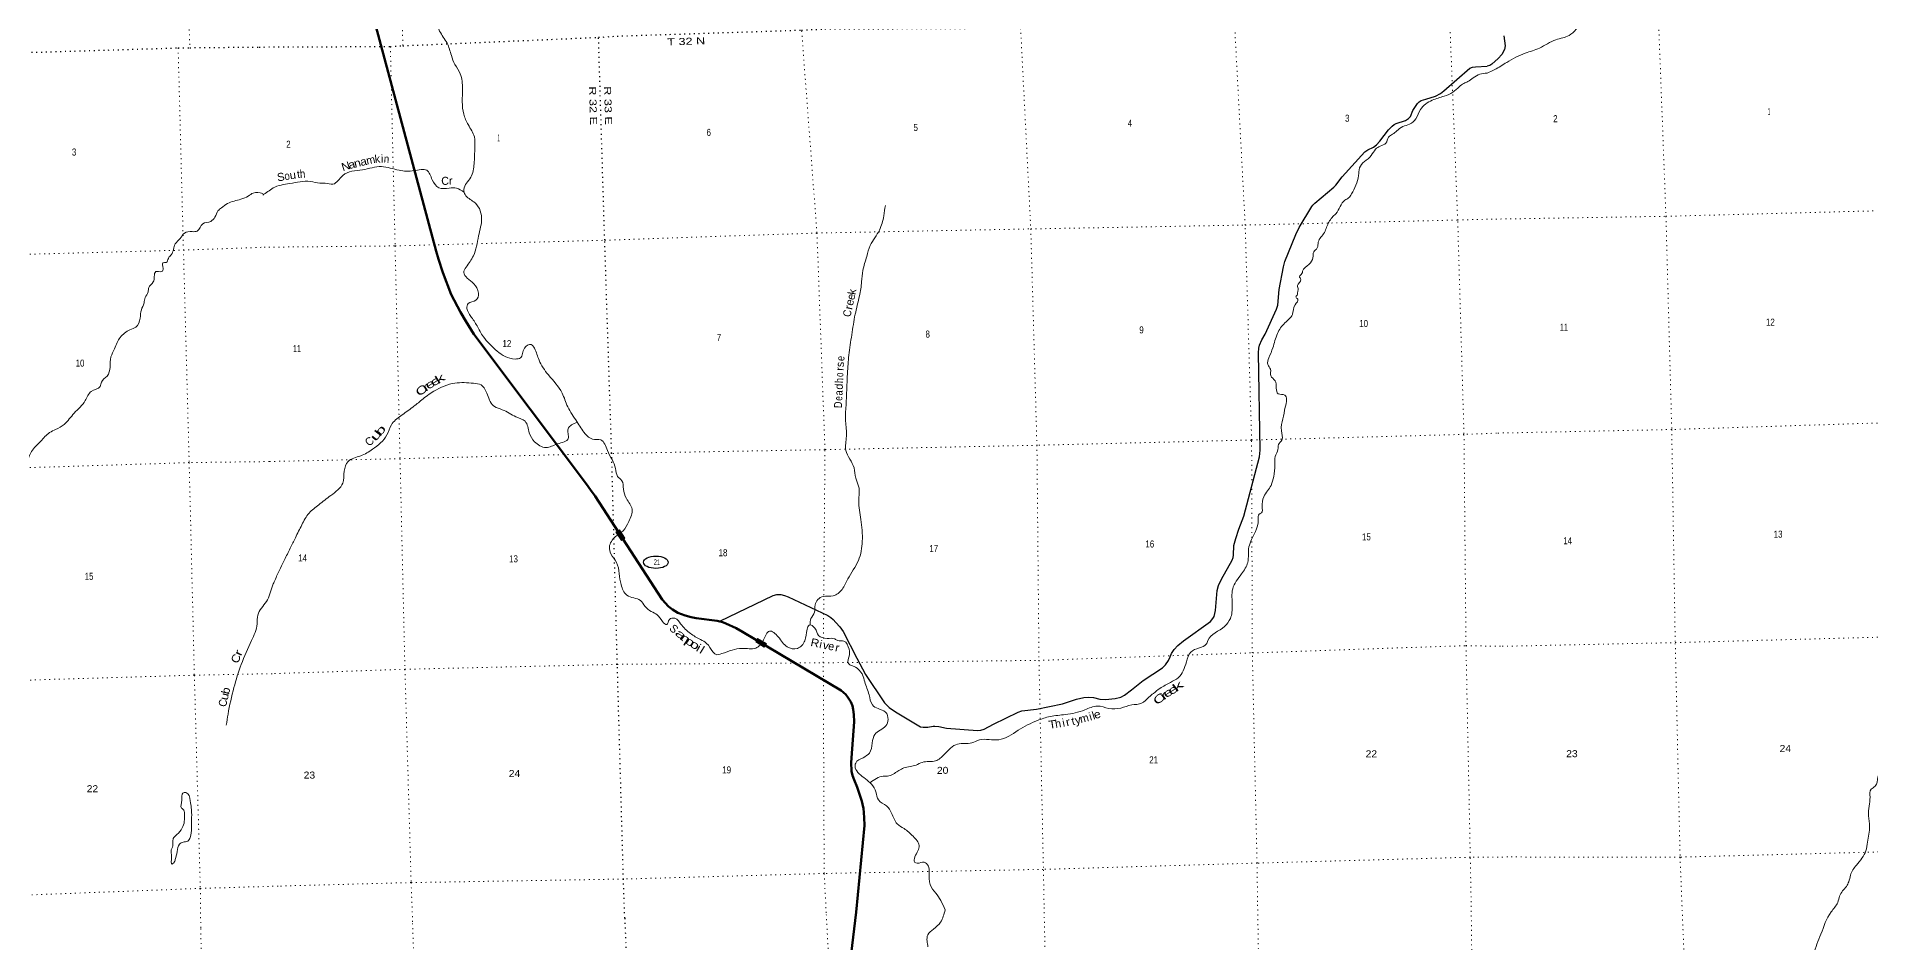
# Model space of a CAD drawing. Header units: feet. Extents: x 489137 to 739700, y 189004 to 379547.
# Drawn here: x 546440 to 592272, y 281920 to 304563 of the extents above; entities that cross this region are included whole.
import ezdxf
from ezdxf.enums import TextEntityAlignment as Align

# ---------------------------------------------------------------- set-up
doc = ezdxf.new("R2010")
doc.units = ezdxf.units.FT
doc.header["$LTSCALE"] = 80
doc.linetypes.add('DOTTED', pattern=[1.5, 0.3, -1.2])
for name, color, linetype, lineweight in [('17', 7, 'Continuous', 25), ('23', 7, 'Continuous', 70), ('29', 7, 'Continuous', 25), ('39', 7, 'Continuous', 13), ('59', 7, 'Continuous', 13), ('6', 7, 'DOTTED', 25), ('7', 7, 'DOTTED', 13)]:
    doc.layers.add(name, color=color, linetype=linetype, lineweight=lineweight)
doc.layers.add('41', color=7, linetype='Continuous')

msp = doc.modelspace()

# ---------------------------------------------------------------- linework, layer by layer
at = {"layer": '17'}
msp.add_ellipse((561916.85, 291422.3), major_axis=(309.24, -1), ratio=0.500121, dxfattribs=at)
at = {"layer": '23'}
for points in [[(553224.16, 311143.52), (556423.85, 299203.74), (556483.44, 299003.22), (556591.62, 298667.33), (556802.62, 298116.57), (557031.96, 297675.97), (557169.56, 297446.49), (557370.45, 297128.87), (560183.44, 293372.81), (560285.92, 293229.98), (560396.83, 293073.23), (562074.55, 290487.94), (562230.22, 290316.19), (562336.65, 290238.46), (562465.08, 290160.43), (562651.55, 290088.7), (562795.33, 290045.69), (562841.18, 290037.46), (562921.44, 290024.99), (563451.73, 289953.9), (563511.83, 289944.15), (563557.47, 289932.24), (563607.07, 289916.35), (563662.25, 289894.24), (563922.26, 289774.16), (564081.94, 289685.41), (566546, 288213.68), (566662.04, 288118.05), (566726.17, 288030.44), (566790.47, 287929.88), (566828.14, 287829), (566850.1, 287737.11), (566865.86, 287615.79), (566870.51, 287434.05), (566823.57, 286757)], [(566823.57, 286757), (566799.77, 286413.8), (566809.22, 286201.88), (566834.06, 286087.14), (566871.29, 285983.24), (566944.57, 285799.24), (567066.38, 285452.84), (567097.81, 285300.02), (567103.33, 285269.92), (567127.31, 285042.2), (567130.5, 284838.2), (566920.42, 282672.96)], [(566920.42, 282672.96), (566507.65, 279194.91), (566488.67, 279094.48), (566477.62, 279039.28), (566443.51, 278928.87), (566345.82, 278681.02), (564683.45, 275195.22)]]:
    msp.add_lwpolyline(points, dxfattribs=at)
at = {"layer": '29'}
for points in [[(583109.47, 304584.48), (583145.39, 304333.9), (583130.59, 304238.72), (583060.86, 304119.69), (582966.51, 304017.07), (582814.74, 303873.4), (582759.36, 303838.51), (582693.87, 303827.52)], [(566942.88, 289026.08), (567157.56, 288618.8), (567634.74, 287910.32), (567746.78, 287792.66), (567910.26, 287679.6), (568489.25, 287328.82), (568534.37, 287308.3), (568594.33, 287300.47), (568714.86, 287300.09), (568846.13, 287320.61), (568889.15, 287326.22), (568991.75, 287314.45), (569178.18, 287273.22), (569952.03, 287211.94), (570037.77, 287224.15), (570119.81, 287252.88), (570359.47, 287378.27), (570973.04, 287675.66), (571063.27, 287705.55), (571430.76, 287746.3), (572076.67, 287879.18), (572427.71, 287998.43), (572615.91, 288043.03), (572730.52, 288050.5), (572853.83, 288043.03), (573011.47, 287999.42), (573153.28, 287989.67), (573399.24, 288016.2), (573534.78, 288051.24), (573629.12, 288100.5), (573808.53, 288228.96), (574094.54, 288462.42), (574578.75, 288779.84), (574658.73, 288858.63), (574730.53, 288964.55), (574771.15, 289055.7), (574808.46, 289136.95), (574871.5, 289238.49), (574964.34, 289338.08), (575109.08, 289457.25), (575778, 289939.46), (575840.14, 290013.31), (575868.85, 290062.57), (575904.3, 290213.37), (575942.94, 290712.19), (575981.66, 290840.42), (576051.01, 290997.98), (576324.05, 291473.4), (576346.74, 291542.33), (576356.99, 291601.84), (576365.17, 291843.12), (576410.32, 292012.32), (576486.97, 292246.09), (576611.04, 292576.47), (577003.74, 294062.14), (577021.53, 294220.67), (576978.46, 296656.51), (576990.76, 296775.88), (577008.08, 296848.54), (577062.55, 296983.17), (577146.49, 297122.59), (577431.73, 297746.65), (577459.03, 297852.7), (577494.03, 298240.51), (577601.12, 298804.72), (577640.94, 298945.24), (577909.32, 299619.53), (577997.82, 299794.92), (578310.87, 300314.4), (578340.35, 300347.01), (578391.62, 300396.27), (578860.6, 300799.21), (578911.55, 300852.92), (579073.8, 301060.04), (579639.2, 301684.26), (579686.83, 301719.02), (579713.5, 301735.44), (579850.88, 301801.82), (579926.8, 301858.59), (580011.96, 301947.01), (580225.08, 302230.04), (580322.65, 302326.53), (580370.85, 302364.5), (580420.45, 302389.77), (580650.44, 302469.21), (580730.8, 302517.4), (580761.26, 302547.22), (580776.95, 302569.74), (580835.42, 302713.56), (580949.92, 302894.51), (580993.33, 302936.08), (581046.65, 302964.82), (581161.64, 302999.97), (581399.72, 303077.49), (581526.59, 303141.32), (581611.36, 303205.14), (582261.79, 303773.89), (582326.49, 303798.08), (582403.08, 303805.86), (582693.87, 303827.52)], [(563516, 289952.84), (564847.9, 290594.43), (564938.92, 290614.68), (565041.47, 290614.68), (565135.82, 290590.05), (565223.74, 290556.6), (566215.14, 290092.4), (566292.6, 290044.12), (566345.93, 289990.76), (566413.72, 289913.21), (566514.11, 289806.04), (566594.29, 289687.4), (566942.88, 289026.08)]]:
    msp.add_lwpolyline(points, dxfattribs=at)
at = {"layer": '39'}
for points in [[(556399.85, 305075.66), (556510.87, 304703.89), (556697.41, 304401.95), (556805.35, 304094.74), (556895.86, 303865.99), (557028.83, 303631.86), (557083.38, 303259.19), (557113.99, 302623.66), (557225.21, 302362.94), (557379.54, 302056.46), (557391.95, 301792.15), (557374.42, 301386.05), (557289.19, 301047.52), (557120.64, 300746.04), (557151.06, 300613.26), (557365.87, 300432.91), (557505.84, 300263.5), (557560.11, 300030.14), (557484.78, 299580.72), (557355.78, 299082), (557172.78, 298800.48), (557114.43, 298668.32), (557203.51, 298526.37), (557363.19, 298385.53), (557484.09, 298149.19), (557420.42, 297972.53), (557224.08, 297888.67), (557195.78, 297769.1), (557291.85, 297570.72), (557447.04, 297334.92), (557605.41, 297059.85), (557759.57, 296882.25), (557947.68, 296702.77), (558398.84, 296503.94), (558533.54, 296532.32), (558634.41, 296778.21), (558796.4, 296865.57), (558880.65, 296772), (558996.46, 296477.03), (559230.52, 296107.19), (559574.92, 295652.28), (559713.68, 295311.22), (559943.77, 294937.29), (560148.46, 294635.63), (560334.26, 294501.27), (560540.36, 294482.31), (560704.11, 294216.36), (560909.27, 293763.28), (560960.87, 293570.27), (561067.61, 293458.88), (561105.28, 293253.53), (561181.77, 293018.51), (561323.37, 292750.18), (561239.7, 292439.95), (561102.22, 292211.64), (560906.95, 292063.19), (560755.92, 291800.35), (560792.96, 291633.35), (560935.68, 291419.56), (560998.82, 291137.89), (561047.74, 290862.05), (561191.29, 290597.79), (561365.91, 290529.88), (561530.35, 290467.86), (561645.79, 290318.25), (561801.2, 290191.49), (561951.88, 290107.04), (562083.72, 289941.54), (562187.85, 289866.46), (562256.39, 289992.72), (562393.11, 290021.12), (562536.56, 289886.09), (562780.66, 289641.59), (563031.31, 289490.08), (563186.22, 289393.59), (563338.96, 289184), (563406.58, 289120.45), (563567.71, 289137.13), (564071.95, 289268.24), (564412, 289278.11), (564608.21, 289479.08), (564756.85, 289701.03), (564975.09, 289557.08), (565199.09, 289308.23), (565453.99, 289265.81), (565640.44, 289460.56), (565696.24, 289748.15), (565749.01, 289851.96), (565893.51, 289775.49), (565981.24, 289593.14), (566196.4, 289513.75)], [(582693.98, 303653.12), (582885.54, 303739.33), (583184.2, 303920.22), (583647.36, 304149.49), (584001.85, 304277.17), (584414.97, 304487.06), (584741.73, 304591.85), (585070.69, 304941.16), (585178.75, 305052.78)], [(582693.98, 303653.12), (582512.18, 303625.93), (582346.23, 303534.48), (582208.58, 303439.43), (582108.46, 303393.43), (581996.81, 303312.92), (581839.72, 303173.15), (581619.41, 303074.78), (581323.34, 302974.47), (581029.74, 302740.41), (580912.5, 302508.39), (580757.29, 302376.72), (580586.81, 302315.48), (580433.26, 302206.04), (580331.65, 302127.72), (580229.98, 302053.43), (580163.89, 301900.95), (580019.83, 301828.01), (579907.83, 301749.95), (579795.71, 301591.04), (579504.27, 301280.79), (579483.21, 301088.65), (579410.51, 300847.23), (579305.15, 300629.53), (579232.08, 300533.48), (579140.22, 300475.5), (578911.76, 300136.73), (578818.52, 300040.36), (578683.23, 299802), (578626.99, 299663.81), (578473.51, 299427.18), (578447.69, 299279.38), (578360.54, 299181.09), (578338.69, 299037.39), (578240.56, 298870.28), (578081.92, 298702.22), (578066.81, 298639.39), (578003.4, 298569.74), (578038.98, 298491.56), (577954.74, 298338.8), (577974.45, 298244.21), (577955.57, 298165.17), (577954.35, 298116.7), (577912.96, 298057.49), (577960.31, 297999.68), (577896, 297861.37), (577825.39, 297615.95), (577641.22, 297405.08), (577451.87, 297141.64), (577338.74, 296782.48), (577239.92, 296534.59), (577212.42, 296366.58), (577278.95, 296246.48), (577287.69, 296083.07), (577392.58, 295961.57), (577474.6, 295635.77), (577634.5, 295603.97), (577649.53, 295303.36), (577589.83, 295007.64), (577552.35, 294710.24), (577562.21, 294478.21), (577479.36, 294363.83), (577465.18, 294244.48), (577397.47, 294067.76), (577386.83, 293855.59), (577359.37, 293562.39), (577292.32, 293345.29), (577205.83, 293206.63), (577113.42, 293059.8), (577071.18, 292806.75), (577053.43, 292659.08), (576995.5, 292623.84), (576973.58, 292484.18), (576903.7, 292194.35), (576808.12, 291994.97), (576738.62, 291804.09), (576710.64, 291420.02), (576553.99, 291130.84), (576334.15, 290757.89), (576324.92, 290337.77), (576275.7, 290017.99), (576133.69, 289819.9), (575713.81, 289465.99), (575673.01, 289370.45), (575500.98, 289280.92), (575288.87, 289174.6), (575177.85, 288932.58), (574972.56, 288533.61), (574780.76, 288419.53), (574514.95, 288265.93), (574353.53, 288144.26)], [(609058.12, 302423.14), (608745.3, 302326.76), (608097.27, 301889.01), (607776.42, 301790.43), (607505.02, 301735.45), (607245.1, 301539.32), (606820.75, 301628.18), (606272.87, 301980.78), (605530.47, 302274.19), (605179.55, 302417.33), (604625.67, 302767.77), (604491.2, 302815.07), (604346.58, 302696.45), (603936.43, 302531.07), (603633.88, 302679.42), (603190.41, 302891.06), (602648.71, 302987.22), (601997.32, 302856.49), (601501.55, 302891.11), (600815.97, 303173.75), (600322.63, 303107.41), (599779.51, 302759.05), (599473.08, 302480.99), (599266.02, 302187.12), (598912.06, 302037.24), (598621.67, 301848.46), (598549.56, 301487.1), (598528.47, 301272.44), (598571.43, 301166.38), (598480.72, 300990.46), (598400.46, 300548.09), (598021.1, 299775.31), (597885.53, 299448.8), (597738.92, 299412.97), (597498.49, 299330.45), (597253.43, 299104.37), (597253.94, 298831.63), (597177.05, 298585.32), (596772.95, 297917.01), (596553.8, 297705.69), (596320.61, 297322.3), (595893.87, 296671.64), (595710.25, 296242.96), (595588.14, 295945.06), (595430, 295717.02), (595260.28, 295466.47), (595041.22, 295083.42), (595023.34, 294735.49), (594859.63, 294487.1), (594499.29, 294098.66), (594084.32, 293797.8), (593714.77, 293540.46), (593342.03, 293163.84), (593028.08, 292610.82), (592877.43, 291904.12), (592783.31, 291366.46), (592737.04, 291106.75), (592628.71, 290655.63), (592619.34, 290289.71), (592619.53, 289946.24), (592584.06, 289741.33), (592604.3, 289572.1), (592649.62, 289451.96), (592642.97, 289308.35), (592698.6, 289095.52), (592737.08, 288672.15), (592824.74, 288051.96), (592893.26, 287639.41), (592866.74, 287230.66), (592737.96, 286874.01), (592619.03, 286695.39), (592565.42, 286405.19), (592462.78, 286053.21), (592391.56, 285823.2), (592292.36, 285748.09), (592264.77, 285551.45), (592242, 285322.6), (592227.5, 285085.87), (592254.16, 284817.79), (592202.97, 284426.63), (592163.81, 284207.49), (591925.95, 283850.25), (591776.37, 283602.21), (591733.97, 283433.5), (591676.28, 283317.03)], [(552089.3, 300602.07), (552219.01, 300688.92), (552348.66, 300779.8), (552768.48, 300891.41), (553280.1, 300941.88), (553514.77, 300903.19), (553651.99, 300901.31), (553846.12, 300874.09), (554088.68, 301091.93), (554582.67, 301232.98), (555057.45, 301315.18), (555498.78, 301223.2), (555872.19, 301212.94), (556192.83, 301222.04), (556327.85, 300985.92), (556492.52, 300786.61), (556752.98, 300774.56), (556936.53, 300777.46), (557117.22, 300674.98)], [(552090.59, 300644.28), (551849.82, 300652.62), (551730.28, 300579), (551546.18, 300499.77), (551209.2, 300388.56), (551056.08, 300281.78), (550970.94, 300206.96), (550895.81, 300051.53), (550789.21, 299943.85), (550594.48, 299886.6), (550451.32, 299701.23), (550330.34, 299688.2), (550131.08, 299651.06), (550027.23, 299513.13), (549905, 299382.84), (549804.33, 299111.58), (549731.7, 299020.89), (549679.56, 298918.56), (549594.89, 298908.44), (549602.26, 298769.14), (549565.7, 298691.45), (549416.14, 298689.87), (549380.7, 298565.71), (549355.64, 298429.68), (549241.73, 298289.48), (549226.16, 298179.96), (549152.71, 298038.72), (549123.56, 297904.61), (549056.85, 297735.23), (549027.52, 297524.31), (548919.64, 297301.38), (548769.64, 297233.08), (548527.58, 297041.29), (548451.73, 296916.16), (548388.77, 296759), (548296.61, 296554.64), (548276.43, 296299.47), (548198.89, 296075.26), (548058.91, 295926.35), (548023.08, 295818.35), (547805.7, 295693.85), (547655.52, 295463.85), (547377.97, 295149.91), (547125.91, 294868.94), (546912.66, 294740.5), (546762.82, 294666.14), (546541.64, 294446.55), (546309.16, 294192.32), (546198.87, 293900.61), (546078.86, 293592.5), (545936.54, 293287.89), (545859.06, 293061.66), (545764.15, 292887.56), (545638.51, 292730.91), (545428.3, 292560.09), (545252.68, 292295.11), (545287.09, 292124.13), (545211.09, 291920.16), (545067.86, 291484.15), (545005.39, 291221.89), (544901.69, 290993), (544820.36, 290673.7), (544681.28, 290063.95), (544531.89, 289716.72), (544335.53, 289473.47), (544056.82, 289208.02), (543820.64, 288939.56), (543662.48, 288705.32), (543452.03, 288544.6), (543193.13, 288295.8), (542985.71, 288092.71), (542958.82, 288054.64)], [(567652.61, 300344.79), (567612.55, 300081.68), (567507.39, 299728.7), (567275.72, 299339.41), (567187.35, 299069.48), (567092.27, 298716.66), (567060.54, 298437.53), (567005.9, 298079.29), (566898.43, 297621.29), (566814.04, 297109.13), (566739.7, 296599.15), (566706.79, 296146.36), (566669.6, 295340.17), (566657.85, 294950.3), (566680.22, 294571.07), (566665.82, 294219.53), (566870.72, 293782.6), (566911.27, 293524.8), (566985.21, 293322.04), (566989.17, 292958.67), (567041.24, 292491.07), (567076.38, 291948.49), (566979.42, 291464.41), (566714.63, 291003.92), (566571.63, 290743.23), (566350.33, 290582.25), (566096.36, 290568.15), (565896.09, 290355.01), (565880.92, 290173.05), (565792.78, 290012.15), (565776.12, 289864.66)], [(559952.91, 294923.96), (559722.77, 294758.14), (559720.69, 294638.98), (559726.75, 294515.92), (559456.61, 294380.42), (559169.61, 294289.07), (558882.72, 294435.97), (558753.99, 294658.06), (558648.36, 294947.14), (558418.55, 295058.6), (558076.68, 295236.95), (557883.77, 295312.65), (557705.4, 295608.66), (557550.04, 295854.55), (557361.7, 295898.02), (556891.58, 295900.7), (556368.32, 295698.62), (556063.24, 295479.78), (555840.26, 295298.59), (555541.19, 295081.87), (555306.8, 294858.09), (555193.89, 294607.97), (554834.65, 294246.95), (554538.73, 294084.79), (554222.3, 293942.5), (554127.38, 293702.76), (554092.01, 293399.34), (553794.41, 293093.8), (553491.6, 292858.85), (553248.85, 292653.12), (553068.06, 292359.52), (552905.92, 292035.93), (552775.1, 291771.39), (552636.6, 291482.5), (552437.57, 291071.51), (552377.26, 290935.28), (552332.8, 290832.41)], [(552332.8, 290832.41), (552180.67, 290440.83), (551968.4, 290102.19), (551949.42, 289881.41), (551811.81, 289463.72), (551553.14, 288867.26), (551370.9, 288286.79), (551223.02, 287622.26), (551178.93, 287352.36)], [(566196.4, 289513.75), (566386.2, 289504.63), (566465.19, 289465.06), (566614.69, 289451.04), (566745.49, 289245.4), (566746.37, 289072.17), (566722.87, 288906.24), (566829.04, 288829.17), (566909, 288796.72), (567035.13, 288684.55), (567081.85, 288609.77), (567138.23, 288430.23), (567246.43, 288106.87), (567329.21, 287857.81), (567469.97, 287763.12), (567657.03, 287675.21), (567720.62, 287488.44), (567662.64, 287334.08), (567389.76, 287119.79), (567324.73, 286902.72), (567254.18, 286653.26), (567094.71, 286535.66), (566911.3, 286401.53), (566901.09, 286286.28), (567000.39, 286136.42), (567303.32, 285872.66), (567415.46, 285678.58), (567479.25, 285479.7), (567683.47, 285329.47), (567807.47, 285149.71), (567951.13, 284879.4), (568120.49, 284762.95), (568345.58, 284570.65), (568498.62, 284342.89), (568390.38, 284054.47), (568386.55, 283919.13), (568447.42, 283897.89), (568624.55, 283922.89), (568729.04, 283825.6), (568749.75, 283670.46), (568772.98, 283361.91), (568911.67, 283148.06), (569037.72, 282966.31), (569149.05, 282732.55)], [(574353.53, 288144.26), (574240.12, 288047.58), (574059, 287897.33), (573811.54, 287855.06), (573536.4, 287778.04), (573240, 287767.3), (572950.51, 287827.35), (572639.37, 287731.58), (572155.07, 287614.91), (571772.57, 287564.46), (571453.42, 287464.53), (570973.23, 287220.73), (570486.88, 286982.88), (570004.75, 286979.32), (569814.26, 286907.66), (569459.67, 286877.84), (569125.06, 286614.12), (568909.75, 286457.28), (568575.46, 286419.7), (568419.19, 286352.63), (568274.5, 286318.04), (568113.74, 286279.16), (567877.89, 286144.2), (567743.78, 286079.49), (567598.62, 286073.17), (567432.07, 286018.04), (567271.05, 285910.69)], [(549846.57, 284428.97), (549853.84, 284512.8), (549942.45, 284611.96), (550079.97, 284779.01), (550130.76, 284937.89), (550131.37, 285166.32), (550117.85, 285224.61), (550062.09, 285273.8), (550071.55, 285470.09), (550095.55, 285650.57), (550170.06, 285662.47), (550280.1, 285456.93), (550314.52, 285116.16), (550306.56, 284772.34), (550277.81, 284537.18), (550215.13, 284452.79), (550098.52, 284425.72), (550008.76, 284375.05), (549948.54, 284187.63), (549904.78, 283988.49), (549866.3, 283906.71), (549828.59, 283877.5), (549812.17, 284057), (549803.98, 284230.64), (549834.67, 284300.1), (549846.57, 284428.97)], [(591676.28, 283317.03), (591505.44, 283076.36), (591458.05, 282915.87), (591293.05, 282682.4), (591037.38, 282123.98), (590855.23, 281623.56), (590760.13, 281106.65), (590625.56, 280756.62), (590403.38, 280027.18), (590335.03, 279375.47), (590123.28, 278947.18), (590056.28, 278650.98), (590052.96, 278079.31), (589973, 277615.21), (589988.4, 277120.66), (589889.37, 276597.62), (589910.13, 276139.53), (589810.38, 275761.9), (589471.44, 275234.18), (589056.45, 274781.73), (588610.63, 274573.08), (588216.25, 274203.84), (587827.73, 273951.87), (587274.98, 273745.17), (586798.53, 273663.16), (586237.7, 273670.41), (585757.13, 273806.46), (585338.68, 273856.88), (585067.6, 274007.12), (584811.06, 273921.32), (584657.12, 273849.65), (584546.31, 273736.4), (584346.1, 273871.86), (583995.37, 273860.98), (583703.87, 273810.86), (583602.83, 273821.01), (583548.93, 273898.73), (583478.2, 273860.03)], [(569149.05, 282732.55), (569031.05, 282424.79), (568854.07, 282248.63), (568714.5, 282107.76), (568694.39, 281949.8), (568718.23, 281809.14)]]:
    msp.add_spline(points, degree=3, dxfattribs=at)
at = {"layer": '59'}
for p, q in [((561030.6, 292098.82), (561030.93, 292099.04)), ((564545.56, 289408.02), (564545.77, 289408.35))]:
    msp.add_line(p, q, dxfattribs=at)
for points in [[(561005.21, 292232), (561143.47, 292023.71), (561055.99, 291965.64), (560917.73, 292173.93)], [(560928.81, 292171.68), (561002.96, 292220.91), (561132.38, 292025.95), (561058.23, 291976.72)], [(564466.81, 289518.38), (564679.5, 289386.98), (564624.31, 289297.65), (564411.63, 289429.05)], [(564422.63, 289431.65), (564469.41, 289507.36), (564668.49, 289384.37), (564621.7, 289308.65)]]:
    msp.add_lwpolyline(points, close=True, dxfattribs=at)
at = {"layer": '6'}
for points in [[(551999.37, 304304.11), (555280.46, 304319.03), (555592.89, 304336.07), (560483.93, 304546.47), (560947.44, 304578.01), (565559.05, 304727.47), (566143.68, 304754.86), (571033.77, 304777.48), (571550.15, 304783.6), (576369.93, 304910.1), (576892.2, 304926.41), (581756.73, 305031.4), (582230.56, 305048.97), (582659.94, 305056.86)], [(561139.63, 282526.84), (561106.27, 283493.37), (560953.37, 288869.76), (560812.24, 294143.36), (560637.91, 299472.96), (560483.93, 304546.47)], [(521342.48, 303537.27), (523468.42, 303594.58), (523698.51, 303610.24), (528785.33, 303738.9), (528960.59, 303748.52), (534006.77, 303868.88), (534364.15, 303887.6), (539353.01, 303995.76), (539650.07, 304000.9), (544660.82, 304123.73), (544990.16, 304131.67), (549975.98, 304282.2), (550269, 304287.24), (551999.37, 304304.11)], [(561139.63, 282526.84), (561302.08, 278171), (561389.92, 272853.05), (561507.58, 267552.02), (561662.82, 262124.81), (561816.19, 256846.91), (561961.55, 251566.78), (562082.41, 246298.12), (562255.89, 241022.76), (562279.65, 236584.67)]]:
    msp.add_lwpolyline(points, dxfattribs=at)
at = {"layer": '7'}
for points in [[(549656.81, 328229.63), (549761.45, 325620.1), (549896.64, 320299.21), (549991.41, 314977.35), (550080.08, 309657.37), (550269, 304287.24)], [(555092.58, 328364.48), (555138.81, 325585.66), (555219.99, 320276.79), (555317.58, 314952.03), (555449.19, 309643.95), (555592.89, 304336.07)], [(576956.95, 282930.24), (576943.14, 283900.64), (576824.53, 289154.4), (576807.73, 294474.38), (576646.72, 299852.66), (576380.09, 304906.22)], [(581756.73, 305031.4), (581959.45, 299938.47), (582115.46, 294618.67), (582165.92, 289337.58), (582273.32, 284029.13), (582292.13, 283068.85)], [(586969.11, 305214.83), (587163.68, 300071.47), (587308.21, 294741.04), (587396.55, 289395.13), (587517.19, 284049.98), (587549.7, 283206.69)], [(566106.19, 289518.39), (566142.99, 294237.53), (565943, 299655.57), (565559.05, 304727.47)], [(571033.77, 304777.48), (571287.77, 299756.02), (571441.17, 294349.36), (571493.26, 288969.37), (571603.6, 283727.59), (571620.08, 282792.87)], [(549975.98, 304282.2), (550108.55, 299240.19), (550251.96, 293913.44), (550380.94, 288598.46), (550530.51, 283267.82), (550541.04, 282262.71)], [(555280.46, 304319.03), (555398.72, 299331.78), (555522.46, 294011.47), (555645.3, 288745.66), (555799.5, 283413.71), (555837.41, 282394.11)], [(582792.12, 300000.02), (587163.68, 300071.47), (592426.92, 300209.37)], [(552123.34, 299298.73), (555398.72, 299331.78), (560641.95, 299473.03), (565934.96, 299653.43), (571287.77, 299756.02), (576646.72, 299852.66), (581958.78, 299978.84), (582792.12, 300000.02)], [(528857.55, 298646.7), (528916.98, 298647.81), (534126.78, 298759.86), (539473.07, 298969.62), (544827.69, 299084.57), (550108.89, 299226.05), (552123.34, 299298.73)], [(592568.75, 294907.16), (587308.21, 294741.04), (582931.97, 294650.79)], [(582931.97, 294650.79), (582115.46, 294618.67), (576795.56, 294478.23), (571453.3, 294347.53), (566142.99, 294237.53), (560812.24, 294143.36), (555522.46, 294011.47), (552256.03, 293940.37)], [(552256.03, 293940.37), (550251.96, 293913.44), (544949.11, 293747.18), (539600.22, 293646.51), (534281.93, 293449.57), (529050.02, 293289.76), (523692.83, 293184.15), (521584.98, 293169.21)], [(552387.34, 288637.74), (555645.3, 288745.66), (560953.37, 288869.76), (566101.43, 288908.55), (571481.15, 288969.17), (576836.6, 289156.61), (582165.92, 289337.58), (583071.3, 289320.39)], [(566175.49, 282654.05), (566123.43, 283641.15), (566101.43, 288908.55), (566103.71, 289200.68)], [(583071.3, 289320.39), (587396.11, 289413.3), (592713.81, 289554.52)], [(521709.46, 287846.47), (523876.07, 287882.62), (529189.09, 288034.11), (534417.98, 288177.21), (539770.43, 288298.17), (545075.83, 288442.26), (550380.94, 288598.46), (552387.34, 288637.74)], [(592836.96, 284189.23), (587517.19, 284049.98), (583208.99, 284053.4)], [(583208.99, 284053.4), (582271.01, 284047.26), (576943.14, 283900.64), (571599.3, 283743.67), (566123.43, 283641.15), (561104.12, 283501.41), (555799.5, 283413.71), (552518.88, 283326.68)], [(521834.43, 282503.2), (523978.88, 282562.97), (529328.15, 282655.6), (534568.47, 282808.18), (539902.39, 282942.85), (545236.61, 283065.39), (550530.51, 283267.82), (552518.88, 283326.68)], [(571620.08, 282792.87), (571718.26, 278466.16), (571986.92, 273177.13), (572050.44, 267785.88), (572187.66, 262430.87), (572365.15, 257078.92), (572455, 251761.02), (572609.64, 246434.71), (572670.41, 241071.65)], [(578011.15, 241277.17), (577881.13, 246587.97), (577784.75, 251923.87), (577680.2, 257263.59), (577533.79, 262584.06), (577344.42, 267927.63), (577236.68, 273234.97), (577026.8, 278513.42), (576956.95, 282930.24)], [(582292.13, 283068.85), (582345.32, 278720.38), (582483.3, 273413.83), (582646.67, 268061.51), (582835.89, 262723.99), (583006.32, 257333.51), (583150.13, 252035.17), (583180.53, 246754.07), (583214.43, 241493.25)], [(587549.7, 283206.69), (587732.85, 278757.16), (587895.39, 273466.41), (587994.37, 268123.93), (588079.17, 262785.2), (588188.87, 257515.64), (588271.68, 252174.86), (588528.22, 246926.34), (588689.21, 241611.32)], [(555837.41, 282394.11), (555967.62, 278034.26), (556047.66, 272706.02), (556264.58, 267389.4), (556456.31, 262110.48), (556547.55, 256816.83), (556670.82, 251455.4), (556797.1, 246055.7), (557019.2, 240694.81), (556988.67, 236452.23)], [(567233.75, 247071.55), (567147.07, 251612.86), (567033.72, 256980.61), (566857.02, 262302.3), (566701, 267604.35), (566550.29, 272932.15), (566403.2, 278281.49), (566175.49, 282654.05)], [(550541.04, 282262.71), (550627.16, 277908.65), (550743.63, 272618.42), (550904.69, 267321.18), (551068.32, 261999.75), (551155.46, 256668.43), (551333.17, 251349.36), (551488.17, 246051.97), (551649.97, 240722.42), (551660.92, 239842.02)]]:
    msp.add_lwpolyline(points, dxfattribs=at)

# ---------------------------------------------------------------- texts
at = {"layer": '17', "width": 0.6}
msp.add_text('21', height=140, dxfattribs=at).set_placement((561942.9, 291353.99), align=Align.CENTER)
at = {"layer": '41'}
for s, rotation, p in [('k', 6.823, (554967.59, 301408.4)), ('i', 1.642, (555076.39, 301413.82)), ('t', 8.547, (552998.26, 301026.95)), ('m', 12.466, (554808.72, 301385.37)), ('e', 77.838, (566891.8, 298039.18)), ('r', 86.761, (566610.93, 296250.41)), ('s', 86.761, (566618.89, 296363.09)), ('d', 87.237, (566590.38, 295808.61)), ('C', 41.846, (554823.27, 294371.29)), ('S', 316.012, (562298.86, 289688.34)), ('i', 347.447, (566017.51, 289275.53)), ('e', 348.502, (566283.69, 289225.57)), ('h', 9.855, (571985.69, 287290.75)), ('i', 11.855, (572125.89, 287311.96)), ('t', 12.978, (572365.45, 287355.53)), ('m', 14.113, (572647.48, 287426.6)), ('i', 17.307, (572806.69, 287470.67)), ('l', 17.307, (572884.05, 287493.17))]:
    msp.add_text(s, height=200, rotation=rotation, dxfattribs=at).set_placement(p, align=Align.CENTER)
for s, rotation, width, p in [('S', 9.271, 1.05, (552557.96, 300958.37)), ('o', 9.271, 0.9, (552713.38, 300983.74)), ('u', 8.547, 1.05, (552855.78, 301005.65)), ('h', 4.831, 0.9, (553094.57, 301036.17)), ('N', 17.459, 1.1, (554194.36, 301229.99)), ('a', 14.423, 1.15, (554337.61, 301272.15)), ('n', 14.423, 1.15, (554479.41, 301309.21)), ('a', 12.466, 1.1, (554629.47, 301345.46)), ('n', 355.817, 0.9, (555178.45, 301409.23)), ('e', 75.56, 1.05, (566856.17, 297897.39)), ('k', 80.729, 1.05, (566919.26, 298169.21)), ('C', 80.332, 0.9, (566798.72, 297631.44)), ('r', 77.334, 1.15, (566829.05, 297773.07)), ('e', 84.925, 0.85, (566631.38, 296509.91)), ('k', 32.019, 1.75, (556571.52, 295931.51)), ('o', 87.237, 0.75, (566603.77, 296107.28)), ('C', 37.014, 1.5, (556115.44, 295644.37)), ('r', 34.304, 1.8, (556225.29, 295723.04)), ('e', 32.304, 1.55, (556323.55, 295791.9)), ('e', 32.406, 1.55, (556449.64, 295865.75)), ('h', 87.237, 0.85, (566597.75, 295961.19)), ('a', 87.48, 0.85, (566583.26, 295652.81)), ('D', 87.48, 0.85, (566570.14, 295354.67)), ('e', 87.48, 0.75, (566577.14, 295513.57)), ('u', 49.258, 2, (554999.22, 294537.88)), ('b', 52.266, 1.8, (555105.14, 294653.77)), ('a', 320.665, 1.9, (562480.86, 289536.59)), ('r', 66.403, 1.45, (551573.07, 289123.14)), ('n', 322.197, 1.85, (562593.3, 289440.53)), ('p', 327.864, 1.65, (562712.82, 289357.43)), ('o', 329.834, 1.5, (562841.39, 289272.7)), ('i', 329.834, 1.3, (562936.72, 289196.26)), ('l', 328.58, 1.3, (563023.04, 289144.47)), ('R', 347.42, 1.1, (565873.6, 289310.69)), ('v', 346.5, 1.1, (566145.23, 289251.91)), ('r', 348.231, 1.1, (566432.6, 289191.85)), ('C', 68.361, 1.15, (551510.99, 288977.94)), ('b', 76.206, 1.1, (551264.49, 288188.91)), ('e', 32.319, 1.55, (574887.47, 288151.46)), ('k', 37.583, 1.95, (575021.56, 288246.91)), ('C', 77.792, 0.95, (551192, 287882.83)), ('u', 76.206, 1.2, (551229.02, 288044.39)), ('C', 40.447, 1.6, (574562.42, 287936.95)), ('r', 37.007, 1.9, (574672.97, 288012.36)), ('e', 33.925, 1.6, (574768.97, 288082.37)), ('T', 7.999, 1.15, (571840.12, 287271)), ('r', 12.978, 1.15, (572236.35, 287333.68)), ('y', 12.978, 1.1, (572485.42, 287385.89)), ('e', 18.656, 1.15, (572977.43, 287526.04))]:
    msp.add_text(s, height=200, rotation=rotation, dxfattribs=dict(at, width=width)).set_placement(p, align=Align.CENTER)
msp.add_text('Cr', height=200, rotation=2.022, dxfattribs=at).set_placement((556555.92, 300854.47))
at = {"layer": '6', "width": 1.35}
for s, rotation, p in [('T 32 N', 1.856, (562204.57, 304343.44)), ('R 32 E', 271.738, (560246.08, 303318.15)), ('R 33 E', 271.738, (560620.88, 303321.31))]:
    msp.add_text(s, height=175, rotation=rotation, dxfattribs=at).set_placement(p)
at = {"layer": '7'}
for s, width, p in [('3', 0.85, (579142.31, 302436.04)), ('1', 0.4, (557956.41, 301942.39)), ('6', 0.85, (563183.12, 302083.55)), ('5', 0.85, (568356.43, 302205.35)), ('4', 0.85, (573711.18, 302312.02)), ('2', 0.85, (552677.12, 301786.43)), ('10', 0.85, (579496.97, 297305.13)), ('7', 0.85, (563439.26, 296954.95)), ('8', 0.85, (568656.56, 297040.22)), ('9', 0.85, (573999.87, 297143.72)), ('11', 0.65, (552845.81, 296676.81)), ('12', 0.85, (558083.1, 296802.72)), ('16', 0.85, (574152.38, 291791.56)), ('15', 0.85, (579566.48, 291969.83)), ('14', 0.85, (552976.23, 291441.41)), ('13', 0.85, (558248.08, 291420.08)), ('18', 0.85, (563483.31, 291572.81)), ('17', 0.85, (568752.32, 291678.23)), ('21', 0.85, (574249.11, 286396.11)), ('22', 1.1, (579657.62, 286546.03)), ('23', 1.1, (553113.82, 286014.31)), ('24', 1.1, (558239.46, 286052.79)), ('19', 0.85, (563575.25, 286143.57)), ('20', 1.1, (568941.75, 286131.79))]:
    msp.add_text(s, height=175, dxfattribs=dict(at, width=width)).set_placement(p)
for s, width, p in [('2', 0.85, (584399.55, 302424.85)), ('1', 0.4, (589738.91, 302600.71)), ('3', 0.85, (547376.02, 301591.4)), ('12', 0.85, (589772.71, 297338.35)), ('11', 0.65, (584612.25, 297210.99)), ('10', 0.85, (547523.88, 296314.53)), ('14', 0.85, (584707.14, 291874.45)), ('13', 0.85, (589967.03, 292037.39)), ('15', 0.85, (547749.4, 290983.12)), ('23', 1.1, (584813.77, 286548.68)), ('24', 1.1, (590147.2, 286678.78)), ('22', 1.1, (547833.98, 285672.47))]:
    msp.add_text(s, height=175, dxfattribs=dict(at, width=width)).set_placement(p, align=Align.CENTER)

doc.saveas('drawing.dxf')
